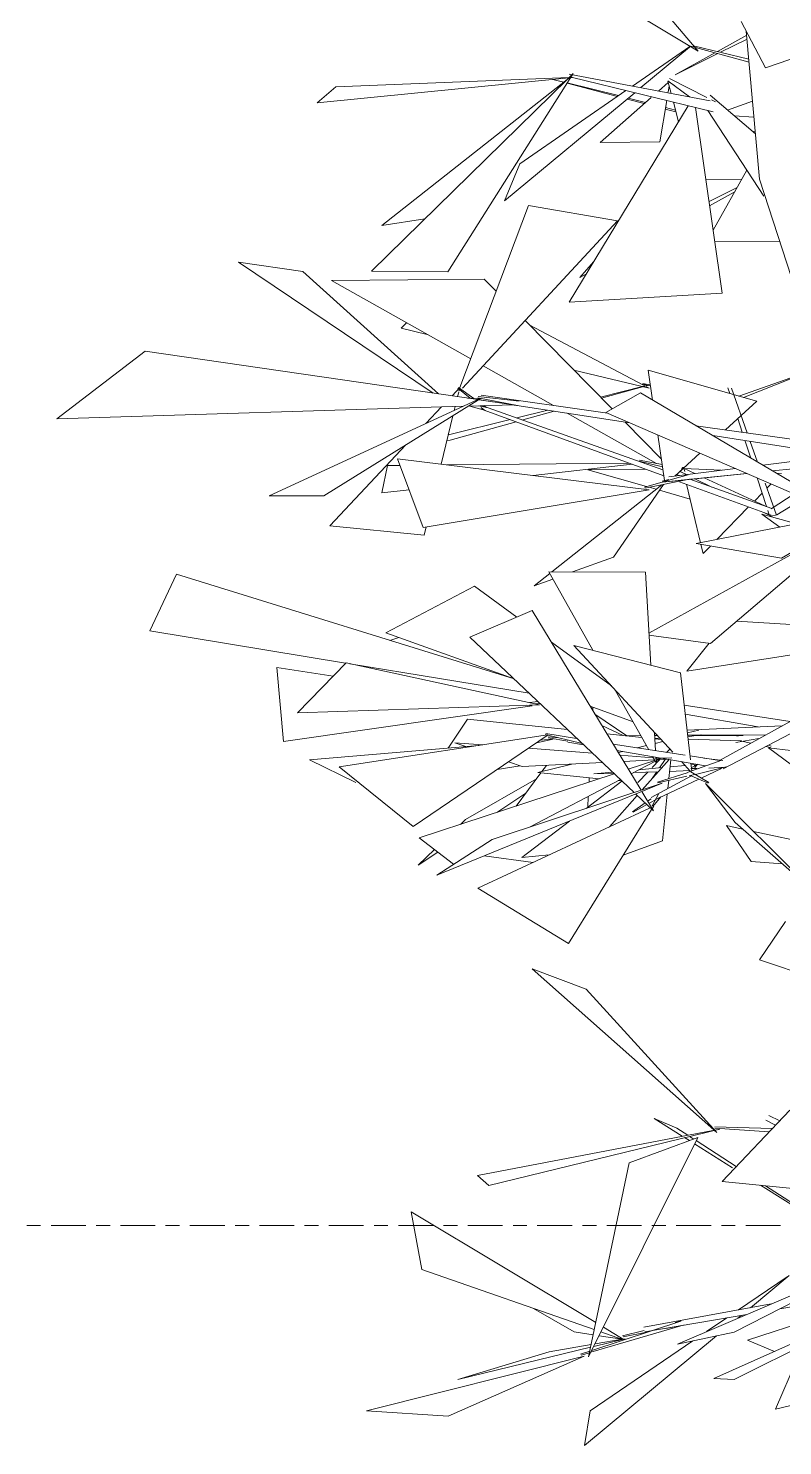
# Model space of a CAD drawing. Header units: millimetres. Extents: x 78096 to 288885, y -20632 to 149556.
# Drawn here: x 251200 to 251545, y 96399 to 97047 of the extents above; entities that cross this region are included whole.
import ezdxf

# ---------------------------------------------------------------- set-up
doc = ezdxf.new("R2010")
doc.units = ezdxf.units.MM
doc.linetypes.add('Centre', pattern=[31.75, 6.35, -4.7625, 15.875, -4.7625])
for name, color, linetype, lineweight in [('A-FLOR-LEVL', 51, 'Continuous', 9), ('G-IMPT', 8, 'Continuous', 9), ('L-PLNT', 71, 'Continuous', 9)]:
    doc.layers.add(name, color=color, linetype=linetype, lineweight=lineweight)

# ---------------------------------------------------------------- blocks, each defined once
blk = doc.blocks.new('ZZ-V - Tree Broadleaf 1 - 3dtree rotund SIMPLU-4826059-TOMH A-A')
at = {"layer": 'G-IMPT'}
for p, q in [((25809.54, 97036.8), (25725.24, 97087.6)), ((25769.76, 97083.73), (25809.54, 97036.8)), ((25840.33, 97029.18), (25941.19, 97064.34)), ((25840.33, 97029.18), (25829.25, 97050.37)), ((25837.56, 96978.3), (25831.52, 97046.03)), ((25779.47, 97020.86), (25805.65, 97038.94)), ((25805.59, 97038.68), (25783.27, 97020.14)), ((25804.92, 97039.44), (25832.79, 97031.8)), ((25807.41, 97039.31), (25832.66, 97033.24)), ((25818.32, 97036.69), (25831.69, 97044.08)), ((25831.85, 97042.35), (25819.77, 97036.34)), ((25799.08, 97026.06), (25817.2, 97036.07)), ((25818.5, 97035.71), (25799.08, 97026.06)), ((25664.93, 96957.07), (25751.76, 97025.6)), ((25695.13, 96935.93), (25752.4, 97026.54)), ((25750.07, 97024.26), (25752.4, 97026.54)), ((25750.62, 97026.33), (25814.96, 97014.13)), ((25750.78, 97024.25), (25751.76, 97025.6)), ((25751.5, 97024.91), (25816.31, 97009.1)), ((25635.35, 97013.13), (25750.48, 97024.67)), ((25644.01, 97020.59), (25635.35, 97013.13)), ((25644.01, 97020.59), (25750.62, 97024.8)), ((25660.16, 96936.18), (25749.98, 97024.18)), ((25728.08, 96985.36), (25776.51, 97018.81)), ((25743.06, 97023.92), (25747.99, 97022.62)), ((25743.13, 97023.93), (25748.09, 97022.7)), ((25749.64, 97022.18), (25772.6, 97016.11)), ((25749.71, 97022.3), (25773.14, 97016.48)), ((25750.73, 97024.69), (25751.92, 97024.81)), ((25791.41, 97018.6), (25795.86, 97022.51)), ((25797.17, 97017.5), (25795.72, 97023.07)), ((25795.72, 97023.07), (25798.68, 97021.09)), ((25795.73, 97023.3), (25805.61, 97015.9)), ((25795.78, 97018.03), (25796.27, 97020.95)), ((25796.4, 97024.39), (25813.54, 97015.6)), ((25780.51, 97017.84), (25721.01, 96968.4)), ((25750.61, 96922.05), (25804.94, 97011.88)), ((25764.67, 96995.14), (25788, 97015.6)), ((25777.02, 97014.94), (25784.87, 97012.86)), ((25777.56, 97015.39), (25785.5, 97013.42)), ((25791.97, 96995.4), (25795.14, 97014.27)), ((25800.53, 97004.59), (25798.2, 97013.52)), ((25814.96, 97016.65), (25835.71, 96999.02)), ((25815.68, 97014.51), (25817.43, 97013.61)), ((25822.91, 97009.9), (25834.38, 97013.98)), ((25794.48, 97010.32), (25799.37, 97009.03)), ((25799.16, 97009.84), (25794.61, 97011.08)), ((25820.45, 96926.12), (25808.36, 97011.04)), ((25813.98, 97009.67), (25839.51, 96970.59)), ((25826.04, 97007.24), (25835.03, 97006.69)), ((25835.64, 96999.89), (25834.25, 97000.27)), ((25791.97, 96995.4), (25764.67, 96995.14)), ((25728.08, 96985.36), (25721.01, 96968.4)), ((25816.34, 96954.96), (25831.74, 96982.49)), ((25813.07, 96977.97), (25829.36, 96978.24)), ((25827.29, 96974.54), (25814.48, 96968.09)), ((25852.19, 96933.35), (25837.56, 96978.3)), ((25814.76, 96966.08), (25826.04, 96972.3)), ((25684.59, 96960.11), (25664.93, 96957.07)), ((25732.03, 96966.34), (25700.63, 96883.08)), ((25732.03, 96966.34), (25772.65, 96959.32)), ((25701.76, 96882.77), (25772.65, 96959.32)), ((25846.76, 96950.03), (25817.07, 96949.85)), ((25628.85, 96936.11), (25599.47, 96940.44)), ((25599.47, 96940.44), (25688.41, 96880.53)), ((25628.85, 96936.11), (25690.88, 96880.17)), ((25695.13, 96935.93), (25660.16, 96936.18)), ((25755.43, 96933.4), (25761.75, 96940.48)), ((25755.43, 96933.4), (25758.49, 96935.09)), ((25641.94, 96931.94), (25711.73, 96932.65)), ((25641.94, 96931.94), (25705.56, 96896.14)), ((25717.22, 96927.07), (25711.73, 96932.65)), ((25820.45, 96926.12), (25750.61, 96922.05)), ((25673.76, 96910.21), (25676.22, 96912.65)), ((25673.76, 96910.21), (25685.72, 96907.31)), ((25770.18, 96873.26), (25730.39, 96913.69)), ((25787.17, 96882.69), (25732.28, 96911.77)), ((25556.73, 96899.65), (25516.49, 96868.67)), ((25556.73, 96899.65), (25708.87, 96877.56)), ((25711.2, 96892.97), (25743.41, 96874.85)), ((25752.66, 96891.06), (25787.17, 96882.69)), ((25836.32, 96876.78), (25786.7, 96890.99)), ((25786.7, 96890.99), (25788.71, 96877.34)), ((25697.03, 96879.28), (25700.59, 96883.08)), ((25699.72, 96882.8), (25705.27, 96878.18)), ((25699.93, 96883.1), (25706.96, 96878.08)), ((25700.2, 96881.45), (25700.59, 96883.08)), ((25764.85, 96878.68), (25784.01, 96883.46)), ((25784.14, 96883.43), (25765.31, 96878.21)), ((25784.03, 96884.54), (25787.75, 96883.87)), ((25784.16, 96884.88), (25787.49, 96884.36)), ((25784.29, 96883.53), (25786.36, 96884.04)), ((25786.36, 96884.04), (25785.15, 96883.71)), ((25823.11, 96882.85), (25823.93, 96880.32)), ((25824.73, 96882.8), (25831.98, 96862.3)), ((25851.93, 96887.5), (25828.07, 96879.14)), ((25852.12, 96887.2), (25830.24, 96878.52)), ((25613.41, 96833.51), (25710.27, 96878.19)), ((25638.39, 96833.55), (25710.4, 96878.17)), ((25699.59, 96878.91), (25700.09, 96880.97)), ((25704.12, 96878.25), (25709.66, 96877.92)), ((25708.79, 96878.4), (25726.91, 96874.85)), ((25727.78, 96876.83), (25709.02, 96878.88)), ((25709.31, 96877.5), (25725.18, 96875.19)), ((25709.95, 96877.45), (25715.53, 96876.59)), ((25710.32, 96879.54), (25768.06, 96871.35)), ((25767.35, 96871.66), (25783.19, 96880.61)), ((25876.9, 96825.2), (25783.19, 96880.61)), ((25836.32, 96876.78), (25822, 96863.71)), ((25702.2, 96874.47), (25516.49, 96868.67)), ((25685.14, 96866.6), (25692.23, 96874.16)), ((25692.14, 96847.98), (25697.48, 96870.17)), ((25698.06, 96872.56), (25698.49, 96874.36)), ((25725.18, 96875.19), (25704.55, 96874.55)), ((25705.2, 96874.57), (25712.4, 96872.61)), ((25709.17, 96874.69), (25712.91, 96873.91)), ((25710.09, 96873.34), (25793.82, 96842.66)), ((25710.3, 96874), (25711.97, 96872.61)), ((25710.98, 96874.75), (25793.4, 96845.47)), ((25711.59, 96874.77), (25712.82, 96873.89)), ((25724.31, 96875.16), (25726.52, 96874.9)), ((25724.72, 96875.18), (25778.31, 96866.92)), ((25726.67, 96869.18), (25740.81, 96872.7)), ((25743.77, 96872.24), (25729.32, 96868.24)), ((25749.65, 96871.34), (25790.43, 96848.39)), ((25767.35, 96871.66), (25875.42, 96824.91)), ((25695.37, 96861.38), (25723.57, 96868.4)), ((25726.31, 96867.4), (25696.11, 96859.04)), ((25792.68, 96850.41), (25776.09, 96867.26)), ((25808.53, 96865.62), (25884.17, 96854.9)), ((25827.66, 96868.88), (25829.7, 96862.62)), ((25641.26, 96819.81), (25676, 96856.85)), ((25694.76, 96858.87), (25696.11, 96859.04)), ((25791.06, 96861.41), (25794.13, 96840.55)), ((25816.21, 96861.08), (25885.81, 96850.36)), ((25831.01, 96858.59), (25833.53, 96850.84)), ((25833.35, 96858.44), (25836.7, 96848.97)), ((25672.19, 96850.45), (25683.89, 96819.14)), ((25672.19, 96850.45), (25787.06, 96836.25)), ((25810.33, 96853.07), (25798.84, 96842.58)), ((25839.03, 96847.59), (25874.84, 96852.05)), ((25665.03, 96834.88), (25667.48, 96847.39)), ((25673.31, 96847.45), (25667.48, 96847.39)), ((25777.82, 96848.53), (25694.71, 96847.67)), ((25734.14, 96842.79), (25779.35, 96847.97)), ((25759.09, 96845.5), (25785.41, 96845.75)), ((25785.91, 96837.8), (25759.09, 96845.5)), ((25782.55, 96849.44), (25793.2, 96846.86)), ((25793.04, 96847.92), (25782.65, 96849.81)), ((25831.83, 96843.77), (25796.03, 96840.17)), ((25796.11, 96842.24), (25826.58, 96846.04)), ((25796.62, 96840.17), (25831.9, 96843.74)), ((25804.12, 96843.24), (25801.15, 96844.69)), ((25802.4, 96846.64), (25801.64, 96844.63)), ((25808.06, 96843.73), (25802.78, 96846.18)), ((25802.84, 96846.64), (25803.44, 96844.63)), ((25820.04, 96845.22), (25802.95, 96846.1)), ((25804.71, 96841.04), (25831.84, 96843.76)), ((25884.61, 96849.06), (25843.52, 96844.94)), ((25843.52, 96844.93), (25883.44, 96848.94)), ((25843.56, 96844.91), (25884.61, 96849.06)), ((25847.63, 96843.81), (25845.22, 96843.93)), ((25742.69, 96798.79), (25792.87, 96838.62)), ((25793.66, 96838.78), (25770.85, 96805.58)), ((25784.97, 96837.54), (25804.77, 96843.08)), ((25785.17, 96837.07), (25805.58, 96841.17)), ((25790.26, 96836.55), (25787.09, 96837.46)), ((25793.06, 96840.3), (25796.06, 96841.01)), ((25793.32, 96839.82), (25806.04, 96841.17)), ((25799.6, 96843.27), (25800.85, 96842.83)), ((25801.05, 96840.01), (25842.81, 96824.71)), ((25802.18, 96842.45), (25804.97, 96843.11)), ((25810.62, 96812.11), (25804.22, 96838.85)), ((25805.74, 96841.09), (25843.13, 96827.81)), ((25815.81, 96837.52), (25808.03, 96841.33)), ((25839.98, 96828.93), (25812.31, 96841.76)), ((25836.5, 96841.75), (25840.76, 96828.66)), ((25840.13, 96839.27), (25845.29, 96824.69)), ((25842.9, 96838.98), (25840.94, 96836.98)), ((25613.41, 96833.51), (25638.39, 96833.55)), ((25665.03, 96834.88), (25677.48, 96836.31)), ((25683.89, 96819.14), (25787.06, 96836.25)), ((25805.81, 96832.09), (25791.82, 96836.1)), ((25805.81, 96832.09), (25805.33, 96834.19)), ((25838.77, 96834.76), (25835.23, 96831.14)), ((25853.43, 96834.42), (25842.82, 96827.61)), ((25857.98, 96832.45), (25845.44, 96824.91)), ((25808.61, 96811.71), (25884.67, 96826.73)), ((25832.6, 96828.45), (25818.03, 96813.57)), ((25838.65, 96825.21), (25854.56, 96820.79)), ((25838.65, 96825.21), (25846.89, 96819.27)), ((25842.92, 96824.25), (25839.48, 96825.93)), ((25841.35, 96826.84), (25842.04, 96824.73)), ((25845.44, 96824.91), (25842.92, 96824.25)), ((25847.56, 96805.12), (25883.43, 96825.79)), ((25684.34, 96815.59), (25641.26, 96819.81)), ((25684.34, 96815.59), (25685.25, 96819.36)), ((25786.99, 96770.78), (25880.72, 96822.59)), ((25881.41, 96822.51), (25815.09, 96766.09)), ((25808.61, 96811.71), (25847.56, 96805.12)), ((25811.8, 96807.2), (25810.81, 96811.34)), ((25752.08, 96798.74), (25770.85, 96805.58)), ((25815.13, 96810.61), (25811.8, 96807.2)), ((25741.29, 96798.8), (25785.39, 96798.58)), ((25741.29, 96798.8), (25761.43, 96762.93)), ((25785.39, 96798.58), (25787.84, 96756.11)), ((25558.9, 96771.79), (25571.15, 96797.66)), ((25571.15, 96797.66), (25725.39, 96749.85)), ((25707.37, 96792.19), (25666.72, 96770.95)), ((25707.37, 96792.19), (25726.64, 96778.15)), ((25734.62, 96792.38), (25741.72, 96798.02)), ((25734.62, 96792.38), (25743.15, 96795.49)), ((25705.18, 96768.98), (25733.67, 96781.16)), ((25733.67, 96781.16), (25783.42, 96698.93)), ((25913.78, 96771.04), (25827.06, 96776.27)), ((25558.9, 96771.79), (25648.32, 96757.11)), ((25725.38, 96749.85), (25666.72, 96770.95)), ((25668.54, 96767.47), (25672.72, 96768.8)), ((25705.18, 96768.98), (25780.26, 96697.89)), ((25742.46, 96766.63), (25769.87, 96746.66)), ((25787.04, 96769.9), (25815.09, 96766.09)), ((25804.27, 96753.41), (25914.55, 96770.47)), ((25804.27, 96753.41), (25814.49, 96766.17)), ((25752.72, 96765.18), (25801.41, 96752.61)), ((25752.72, 96765.18), (25797.93, 96716.37)), ((25616.95, 96755.01), (25620.03, 96721.22)), ((25616.95, 96755.01), (25642.78, 96751.13)), ((25648.68, 96757.13), (25626.37, 96734.42)), ((25648.68, 96757.13), (25737.05, 96738.07)), ((25650.35, 96756.77), (25732.29, 96743.31)), ((25900.52, 96757.44), (25819.59, 96712.76)), ((25801.41, 96752.61), (25806.02, 96712.8)), ((25900.51, 96750.31), (25820.93, 96708.81)), ((25771.66, 96744.74), (25786.96, 96717.5)), ((25620.03, 96721.22), (25733.68, 96737.49)), ((25737.05, 96738.07), (25626.37, 96734.42)), ((25731.08, 96737.88), (25733.68, 96737.49)), ((25736.35, 96739.47), (25732.51, 96739.05)), ((25734.96, 96738.53), (25737.21, 96738.65)), ((25779.78, 96730.28), (25760.18, 96737.33)), ((25761.32, 96735.46), (25761.39, 96736.9)), ((25776.87, 96723.89), (25762.37, 96733.72)), ((25851.51, 96730.38), (25803.11, 96737.9)), ((25836.87, 96727.9), (25803.59, 96733.79)), ((25704.09, 96731.5), (25695.31, 96718.23)), ((25704.09, 96731.5), (25749.86, 96726.67)), ((25765.53, 96728.49), (25775.23, 96723.99)), ((25804.44, 96726.42), (25847.93, 96728.4)), ((25740.73, 96724.23), (25645.44, 96709.66)), ((25679.21, 96682.36), (25740.98, 96724.27)), ((25703.27, 96718.91), (25698.29, 96720.67)), ((25698.29, 96720.67), (25711.13, 96719.71)), ((25743.24, 96722.31), (25735.63, 96720.63)), ((25737.36, 96721.81), (25743.24, 96722.31)), ((25739.67, 96724.5), (25756.49, 96720.26)), ((25753.85, 96722.57), (25739.89, 96724.91)), ((25741.03, 96722.93), (25750.03, 96721.41)), ((25741.2, 96723.34), (25745.8, 96722.95)), ((25757.15, 96719.77), (25749.96, 96721.01)), ((25767.78, 96724.78), (25783.82, 96723.09)), ((25783.36, 96723.91), (25776.18, 96723.89)), ((25789.61, 96725.35), (25790.09, 96717.02)), ((25790.94, 96723.92), (25789.69, 96723.92)), ((25789.76, 96722.69), (25792.14, 96722.63)), ((25789.78, 96722.46), (25792.57, 96722.16)), ((25789.9, 96720.33), (25793.45, 96721.21)), ((25804.58, 96725.24), (25809.82, 96726.41)), ((25840.44, 96724.27), (25804.72, 96724.14)), ((25804.72, 96724.02), (25810.98, 96724.25)), ((25804.72, 96724.06), (25840.39, 96724.24)), ((25804.8, 96723.31), (25810.46, 96724.25)), ((25804.92, 96722.28), (25829.27, 96721.62)), ((25807.42, 96724.15), (25840.4, 96724.25)), ((25830.03, 96723.98), (25808.63, 96723.95)), ((25826.81, 96720.71), (25837.32, 96722.55)), ((25827.25, 96723.66), (25829.5, 96724.19)), ((25833.66, 96720.53), (25828.68, 96721.62)), ((25631.87, 96712.83), (25709.25, 96719.42)), ((25731.95, 96718.14), (25761.2, 96715.94)), ((25803.62, 96714.95), (25770.68, 96719.99)), ((25812.95, 96710.18), (25772.39, 96717.15)), ((25773, 96716.15), (25775.13, 96716.68)), ((25773.7, 96715), (25789.01, 96713.84)), ((25781.25, 96718.37), (25783.19, 96718.67)), ((25781.69, 96718.3), (25785.92, 96719.35)), ((25788.73, 96714.34), (25790.42, 96711.34)), ((25790.26, 96714.08), (25790.42, 96711.34)), ((25795.11, 96716.25), (25796.6, 96717.81)), ((25819.24, 96712.57), (25805.81, 96714.62)), ((25842.61, 96718.57), (25840.52, 96719.03)), ((25875.75, 96714.29), (25841.6, 96718.41)), ((25871.05, 96696.5), (25841.6, 96718.41)), ((25842.94, 96719.14), (25841.66, 96719.62)), ((25631.87, 96712.83), (25653.01, 96702.45)), ((25679.21, 96682.36), (25645.44, 96709.66)), ((25717.65, 96708.43), (25728.21, 96710.09)), ((25729.15, 96709.75), (25722.87, 96711.98)), ((25729.15, 96709.75), (25765.77, 96711.61)), ((25736.19, 96707.04), (25751.75, 96710.9)), ((25738.1, 96707.52), (25740.19, 96710.31)), ((25775.45, 96712.09), (25789.59, 96712.81)), ((25789.71, 96712.6), (25777.56, 96708.6)), ((25778.88, 96706.43), (25790.04, 96712.28)), ((25780.02, 96707.03), (25791.31, 96707.42)), ((25792.98, 96709.3), (25782.49, 96708.32)), ((25783.91, 96699.09), (25796.31, 96713.04)), ((25788.05, 96703.75), (25790.56, 96707.39)), ((25788.5, 96709.36), (25791.92, 96712.93)), ((25790.01, 96713.53), (25797.52, 96713.74)), ((25797.52, 96713.74), (25790.09, 96713.55)), ((25790.29, 96713.55), (25792.95, 96713.62)), ((25792.25, 96713.44), (25790.33, 96712.81)), ((25790.35, 96712.45), (25792.25, 96713.44)), ((25791.21, 96712.89), (25795.82, 96713.13)), ((25791.8, 96709.19), (25794.47, 96713.06)), ((25792.31, 96713.59), (25793.7, 96713.49)), ((25796.13, 96704.31), (25797, 96712.92)), ((25796.46, 96707.59), (25805.77, 96707.91)), ((25803.57, 96710.28), (25796.67, 96709.64)), ((25801.91, 96712.08), (25806.07, 96707.59)), ((25820.35, 96712.64), (25804.49, 96707.03)), ((25808.97, 96708.93), (25806.16, 96708.83)), ((25806.19, 96711.34), (25806.6, 96707.77)), ((25814.38, 96702.49), (25806.24, 96707.4)), ((25809.28, 96710.81), (25806.28, 96710.53)), ((25808.95, 96710.39), (25806.42, 96709.33)), ((25807.65, 96710.32), (25809.82, 96710.72)), ((25807.76, 96709.04), (25808.17, 96708.93)), ((25807.95, 96709.4), (25808.95, 96710.39)), ((25808.25, 96706.19), (25822.29, 96709.59)), ((25808.26, 96708.76), (25809.59, 96708.83)), ((25810.96, 96704.55), (25820.24, 96708.92)), ((25812.15, 96713.65), (25820.77, 96712.62)), ((25814.45, 96709.12), (25821.68, 96709.54)), ((25771.17, 96706.5), (25682.01, 96677.14)), ((25690.04, 96660.16), (25793.13, 96702.13)), ((25735.65, 96704.23), (25703.25, 96685.65)), ((25715.31, 96676.48), (25793.13, 96702.13)), ((25726.31, 96691.73), (25737.64, 96706.9)), ((25732.68, 96682.2), (25773.96, 96703.85)), ((25736.19, 96707.04), (25764.29, 96704.23)), ((25758.3, 96690.65), (25774.68, 96703.17)), ((25759.64, 96702.7), (25759.74, 96704.69)), ((25770.43, 96707.2), (25761.84, 96706.4)), ((25761.84, 96706.4), (25770.94, 96706.72)), ((25773.02, 96703.36), (25774.66, 96703.19)), ((25781.91, 96702.47), (25786.49, 96707.25)), ((25788.01, 96695.65), (25806.54, 96705.47)), ((25790.91, 96702.66), (25804.44, 96706.93)), ((25791.08, 96702.32), (25804.39, 96705.46)), ((25791.35, 96695.31), (25809.85, 96704.02)), ((25795.67, 96699.71), (25796.05, 96703.49)), ((25805.4, 96705.5), (25807.82, 96706.08)), ((25814.15, 96702.15), (25806.6, 96705.44)), ((25862.12, 96652.93), (25812.87, 96702.08)), ((25812.87, 96702.08), (25826.48, 96684.17)), ((25717.58, 96688.85), (25730.76, 96697.69)), ((25759.05, 96691.22), (25759.3, 96696.16)), ((25768.94, 96682.24), (25781.66, 96696.56)), ((25781, 96697.19), (25789.12, 96689.5)), ((25783.78, 96698.32), (25789.12, 96689.5)), ((25786.44, 96693.92), (25788.05, 96695.03)), ((25787.02, 96692.97), (25792.12, 96695.86)), ((25788.49, 96691.85), (25791.38, 96697.12)), ((25788.74, 96691.53), (25792.44, 96695.88)), ((25793.27, 96675.8), (25795.42, 96697.22)), ((25787.24, 96690.79), (25708.9, 96654.2)), ((25750.2, 96628.83), (25788.27, 96690.16)), ((25779.51, 96689.16), (25785.29, 96693.13)), ((25779.75, 96688.86), (25786.04, 96692.42)), ((25788.5, 96690.53), (25789.24, 96691.73)), ((25700.86, 96683.35), (25703.25, 96685.65)), ((25728.89, 96668.16), (25750.75, 96684.88)), ((25822.42, 96682.82), (25833.68, 96666.4)), ((25822.42, 96682.82), (25829.84, 96681.22)), ((25862.12, 96652.93), (25826.48, 96684.17)), ((25697.75, 96665.14), (25682.01, 96677.14)), ((25690.04, 96660.16), (25715.31, 96676.48)), ((25793.27, 96675.8), (25775.28, 96669.23)), ((25834.85, 96680.15), (25921.59, 96661.48)), ((25681.53, 96664.69), (25688.95, 96671.85)), ((25681.53, 96664.69), (25690.48, 96670.69)), ((25734.17, 96666), (25711.79, 96669.02)), ((25728.89, 96668.16), (25741.39, 96669.37)), ((25833.68, 96666.4), (25848.05, 96665.27)), ((25750.2, 96628.83), (25708.9, 96654.2)), ((25837.57, 96621.42), (25849.5, 96638.95)), ((25733.61, 96617.36), (25818.02, 96542.46)), ((25733.61, 96617.36), (25758.32, 96607.98)), ((25837.57, 96621.42), (25916.7, 96594.97)), ((25818.02, 96542.46), (25758.32, 96607.98)), ((25851.42, 96552.74), (25820.5, 96520.13)), ((25799.81, 96544.51), (25789.46, 96548.84)), ((25789.46, 96548.84), (25802.27, 96540.8)), ((25840.42, 96548.07), (25844.9, 96545.86)), ((25841.89, 96550.21), (25846.82, 96547.89)), ((25708.73, 96522.85), (25819.37, 96544.08)), ((25713.83, 96518.29), (25819.37, 96544.08)), ((25809.3, 96540.16), (25759.42, 96439.88)), ((25778.02, 96528.69), (25809.3, 96540.16)), ((25799.81, 96544.51), (25804.77, 96541.28)), ((25803.29, 96540.15), (25805.5, 96538.77)), ((25805.62, 96540.72), (25807.5, 96539.5)), ((25817.09, 96544.55), (25841.94, 96542.75)), ((25817.15, 96545.06), (25843.41, 96544.3)), ((25841.94, 96542.75), (25817.15, 96544.55)), ((25817.15, 96544.55), (25841.94, 96542.75)), ((25807.87, 96537.28), (25825.21, 96526.4)), ((25808.61, 96538.78), (25826.9, 96526.88)), ((25778.02, 96528.69), (25759.42, 96439.88)), ((25708.73, 96522.85), (25713.83, 96518.29)), ((25869.91, 96515.23), (25820.5, 96520.13)), ((25837.96, 96518.39), (25892.93, 96483.9)), ((25840.28, 96518.16), (25892.93, 96483.9)), ((25678.35, 96506.3), (25762.71, 96455.6)), ((25678.35, 96506.3), (25683.17, 96479.89)), ((25800.06, 96445.76), (25893.37, 96485.75)), ((25826.03, 96451.21), (25893.39, 96485.74)), ((25762.04, 96452.4), (25683.17, 96479.89)), ((25816.63, 96430), (25920.12, 96476.39)), ((25825.98, 96429.64), (25919.91, 96476.21)), ((25827.97, 96461.39), (25850.14, 96476.45)), ((25833.41, 96462.38), (25851.09, 96477.09)), ((25846.92, 96461.92), (25955.23, 96480.37)), ((25832.09, 96447.54), (25906.98, 96472.15)), ((25752.93, 96451.35), (25734.24, 96462.09)), ((25784.69, 96453.47), (25842.88, 96464.11)), ((25760.91, 96442.87), (25801.66, 96456.32)), ((25785.2, 96451.41), (25831.73, 96459.33)), ((25798.97, 96455.63), (25801.8, 96456.36)), ((25813.35, 96451.46), (25822.68, 96457.79)), ((25827.63, 96457.58), (25829.23, 96458.91)), ((25752.93, 96451.35), (25761.54, 96450.02)), ((25757.62, 96399.34), (25817.93, 96449.51)), ((25760.49, 96442.03), (25802.71, 96454.45)), ((25761.84, 96444.74), (25776.14, 96448.22)), ((25764.26, 96449.6), (25774.67, 96447.99)), ((25774.87, 96447.93), (25765.11, 96451.33)), ((25766.2, 96453.51), (25775.74, 96447.77)), ((25773.95, 96448.46), (25775.3, 96447.9)), ((25774.95, 96449.5), (25784.8, 96452.02)), ((25775.21, 96449.04), (25785.99, 96451.15)), ((25794.81, 96452.88), (25802.86, 96454.45)), ((25800.06, 96445.76), (25826.03, 96451.21)), ((25699.74, 96429.62), (25760.36, 96444.38)), ((25741.36, 96442.27), (25699.74, 96429.62)), ((25741.36, 96442.27), (25760.61, 96445.56)), ((25755.79, 96441.18), (25759.98, 96442.57)), ((25756.04, 96440.72), (25759.83, 96441.83)), ((25760.13, 96415.3), (25807.16, 96447.25)), ((25762.4, 96445.87), (25774.72, 96447.98)), ((25832.09, 96447.54), (25844.38, 96442.44)), ((25757.4, 96440.27), (25657.99, 96415.25)), ((25695.22, 96412.83), (25757.4, 96440.27)), ((25844.93, 96415.96), (25854.44, 96438.26)), ((25816.63, 96430), (25825.98, 96429.64)), ((25844.93, 96415.96), (25890.59, 96427.09)), ((25695.22, 96412.83), (25657.99, 96415.25)), ((25760.13, 96415.3), (25757.62, 96399.34))]:
    blk.add_line(p, q, dxfattribs=at)

msp = doc.modelspace()

# ---------------------------------------------------------------- linework, layer by layer
at = {"layer": 'A-FLOR-LEVL', "linetype": 'Centre'}
msp.add_line((192334.611, 96500), (278486.268, 96500), dxfattribs=at)

# ---------------------------------------------------------------- block references
at = {"layer": 'L-PLNT'}
msp.add_blockref('ZZ-V - Tree Broadleaf 1 - 3dtree rotund SIMPLU-4826059-TOMH A-A', (225696.455, 0), dxfattribs=at)

doc.saveas('drawing.dxf')
